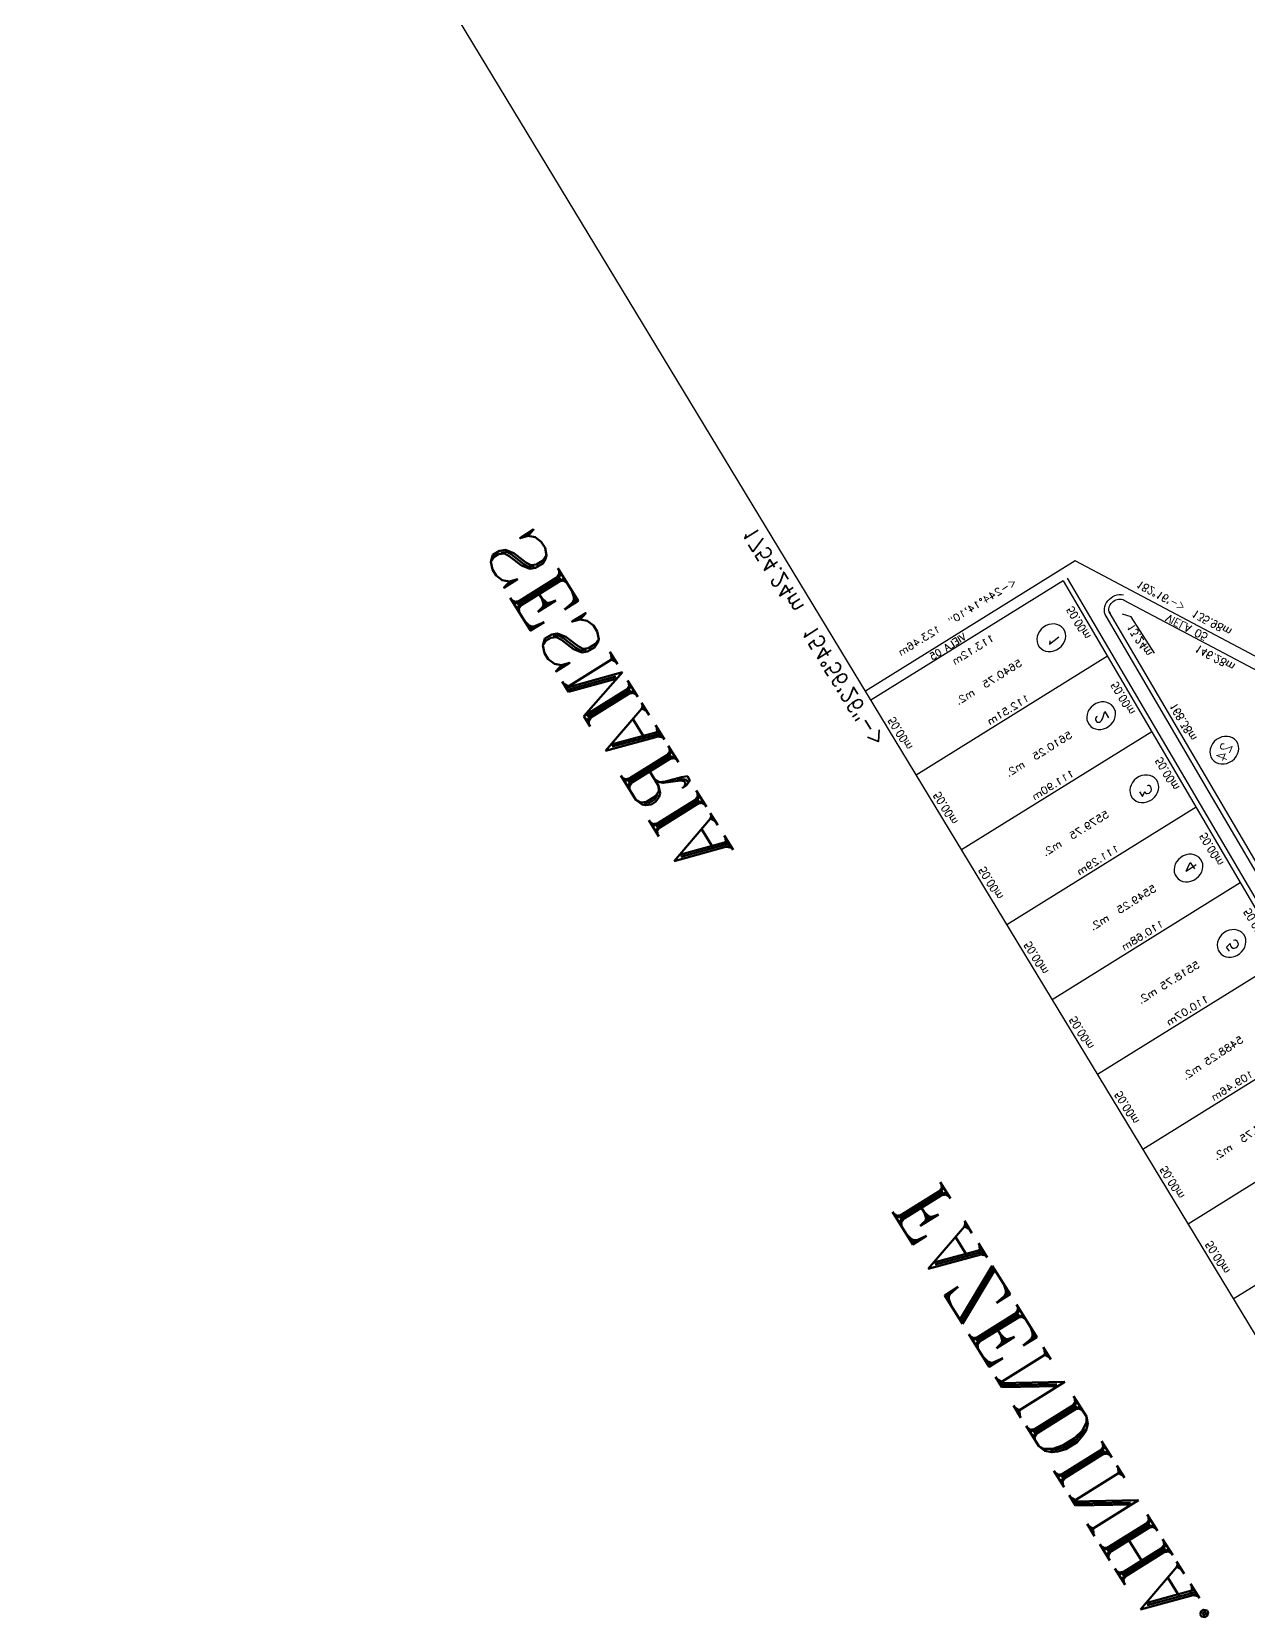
# Model space of a CAD drawing. Extents: x -23785941 to 8798891, y -8418521 to 21897894.
# Drawn here: x -2961723 to -2794367, y 4569389 to 4787501 of the extents above; entities that cross this region are included whole.
import ezdxf
from ezdxf.enums import TextEntityAlignment as Align

# ---------------------------------------------------------------- set-up
doc = ezdxf.new("R2010")
doc.units = 0
doc.header["$MEASUREMENT"] = 0
doc.header["$PDMODE"] = 34
doc.header["$PDSIZE"] = 1
doc.layers.get('0').update_dxf_attribs({"linetype": 'CONTINUOUS'})
for name, color, linetype in [('CALCADA', 3, 'CONTINUOUS'), ('REG60_100', 2, 'CONTINUOUS'), ('RUA', 1, 'CONTINUOUS'), ('TER_POLI', 5, 'CONTINUOUS'), ('VIEWPORT', 7, 'CONTINUOUS')]:
    doc.layers.add(name, color=color, linetype=linetype)
doc.styles.add('1_5MM', font='romans.shx', dxfattribs={"height": 6})
doc.styles.add('1MM', font='romans.shx', dxfattribs={"height": 4})
doc.styles.add('2MM', font='romans.shx', dxfattribs={"height": 8})
doc.styles.add('7MM', font='romans.shx', dxfattribs={"height": 28})

# ---------------------------------------------------------------- blocks, each defined once
blk = doc.blocks.new('A$C3D774E76')
for p, q in [((-22483.6, -1975.54), (-22487.32, -1935.08)), ((-22427.55, -2038.91), (-22437.48, -1931.1)), ((-22576.92, -2052.66), (-22587.01, -1943.02)), ((-22527.13, -2048.08), (-22537.17, -1939.05)), ((-22676.5, -2061.83), (-22686.71, -1950.96)), ((-22626.71, -2057.24), (-22636.86, -1946.99)), ((-22776.08, -2070.99), (-22786.4, -1958.9)), ((-22726.29, -2066.41), (-22736.55, -1954.93)), ((-22830.91, -2086.3), (-22842.22, -1963.42)), ((-22825.87, -2075.58), (-22836.24, -1962.87)), ((-22825.88, -2075.5), (-22278.18, -2025.16)), ((-22573.78, -2064.4), (-22796.08, -2084.86)), ((-22705.63, -2138.88), (-22830.91, -2086.3)), ((-22796.08, -2084.86), (-22794.81, -2084.75)), ((-22796.08, -2084.86), (-22794.81, -2084.75)), ((-22796.39, -2094.28), (-22605.57, -2174.38)), ((-22796.39, -2094.28), (-22796.29, -2094.32)), ((-22796.39, -2094.28), (-22796.29, -2094.32)), ((-22786.12, -2092.24), (-22790.36, -2089.43)), ((-22761.58, -2090.83), (-22786.12, -2092.24))]:
    blk.add_line(p, q)
for centre in [(-22651.09, -2040.79), (-22601.78, -2035.77), (-22702.59, -2046.53), (-22803.7, -2053.93), (-22750.89, -2050.86), (-22693.2, -2090.1)]:
    blk.add_circle(centre, 7.5)
for centre, radius, start, end in [((-22794.27, -2089.63), 5.1, 110.70694, 246.78569), ((-22794.33, -2089.73), 4.99, 245.61235, 247.22869)]:
    blk.add_arc(centre, radius, start, end)
blk.add_point((-22825.88, -2075.5))
at = {"layer": 'CALCADA'}
for p, q in [((-22825.65, -2077.99), (-22277.95, -2027.65)), ((-22575.65, -2062.08), (-22679, -2071.59)), ((-22679, -2071.59), (-22795.02, -2082.27))]:
    blk.add_line(p, q, dxfattribs=at)
blk.add_arc((-22794.33, -2089.73), 7.49, 95.25925, 231.53367, dxfattribs=at)
at = {"layer": 'TER_POLI'}
blk.add_line((-23758.9, -2036.37), (-22256.08, -1916.65), dxfattribs=at)
at = {"layer": 'VIEWPORT'}
for p in [(-22794.81, -2084.75), (-22796.39, -2094.28)]:
    blk.add_point(p, dxfattribs=at)
at = {"attachment_point": 1}
for s, insert, char_height, width, rotation, style in [('\\Fromant.shx;SESMARIA          FAZENDINHA.', (-23035.93, -1850.47), 28, 2440.857, 3.92088, '7MM'), ('5', (-22603.31, -2032.61), 6, 8.212, 0.07022, '1_5MM'), ('4', (-22654.19, -2039.09), 6, 5.226, 1.97758, '1_5MM'), ('2', (-22753.28, -2047.72), 6, 11.198, 6.58516, '1_5MM'), ('3', (-22704.29, -2043.72), 6, 7.465, 2.85322, '1_5MM'), ('1', (-22804.58, -2051.21), 6, 1.625, 358.54579, '1_5MM'), ('24', (-22697.95, -2092.06), 6, 4.972, 55.44749, '1_5MM')]:
    blk.add_mtext(s, dxfattribs=dict(at, insert=insert, char_height=char_height, width=width, rotation=rotation, style=style))
at = {"color": 1, "char_height": 4, "width": 603.212, "attachment_point": 1, "style": '1MM'}
for insert, rotation in [((-22835.9, -2019.98), 94.70433), ((-22773.05, -2104.56), 336.50484)]:
    blk.add_mtext('VIELA 05', dxfattribs=dict(at, insert=insert, rotation=rotation))
at = {"layer": 'REG60_100', "style": '1MM'}
for s, rotation, p in [('50.00m', 4.5548, (-22462.08, -1937.08)), ('50.00m', 4.5548, (-22561.78, -1945.02)), ('50.00m', 4.5548, (-22511.93, -1941.05)), ('50.00m', 4.5548, (-22661.47, -1952.96)), ('50.00m', 4.5548, (-22611.62, -1948.99)), ('50.00m', 4.5548, (-22761.16, -1960.9)), ('50.00m', 4.5548, (-22711.31, -1956.93)), ('50.00m', 4.5548, (-22811.01, -1964.87)), ('109.46m', 95.25925, (-22536.13, -1993.93)), ('110.68m', 95.25925, (-22635.77, -2002.45)), ('110.07m', 95.25925, (-22585.95, -1998.18)), ('111.90m', 95.25925, (-22735.4, -2011.03)), ('111.29m', 95.25925, (-22685.59, -2006.76)), ('113.12m', 95.25925, (-22824.83, -2019.06)), ('112.51m', 95.25925, (-22785.22, -2015.31)), ('50.00m', 5.25091, (-22602.18, -2050.92)), ('50.00m', 5.31758, (-22651.97, -2055.53)), ('50.00m', 5.25925, (-22751.55, -2064.72)), ('50.00m', 5.25925, (-22701.76, -2060.13)), ('50.00m', 5.16758, (-22801.33, -2069.26)), ('168.38m', 5.25925, (-22720.25, -2081.92)), ('13.24m', 3.3275, (-22772.7, -2088.62)), ('146.28m', 337.22869, (-22738.82, -2113.75))]:
    blk.add_text(s, height=4, rotation=rotation, dxfattribs=at).set_placement(p, align=Align.MIDDLE)
for s, rotation, p in [(' 5457.75  m2.', 93.47613, (-22504.68, -1985.58)), ('5488.25 m2.', 93.47613, (-22552.33, -1994.13)), ('5549.25  m2.', 95.00355, (-22651.97, -2002.54)), ('5518.75 m2.', 95.00355, (-22602.01, -1998.69)), ('5579.75  m2.', 95.00355, (-22702.2, -2005.53)), ('5640.75  m2.', 95.00355, (-22801.41, -2015.42)), (' 5610.25  m2.', 95.00355, (-22751.11, -2015.58))]:
    blk.add_text(s, height=4, rotation=rotation, dxfattribs=at).set_placement(p, align=Align.BOTTOM_CENTER)
at = {"layer": 'RUA'}
for s, height, rotation, style, p in [('1754.24m  154%%d56\'26"->', 8, 4.5548, '2MM', (-22885.18, -1958.75)), ('<-244%%d14\'10"  123.46m', 4, 95.25917, '1MM', (-22845.23, -2022.26)), ("182%%d16'->  135.98m", 4, 337.22861, '1MM', (-22772.13, -2116.05))]:
    blk.add_text(s, height=height, rotation=rotation, dxfattribs=dict(at, style=style)).set_placement(p, align=Align.MIDDLE)

msp = doc.modelspace()

# ---------------------------------------------------------------- block references
at = {"linetype": 'Continuous', "xscale": 240.4782668173248, "yscale": -275.6364145158877, "zscale": 240.4782668173248, "rotation": 306.4169145854838}
msp.add_blockref('A$C3D774E76', (-21555, -44868), dxfattribs=at)

doc.saveas('drawing.dxf')
